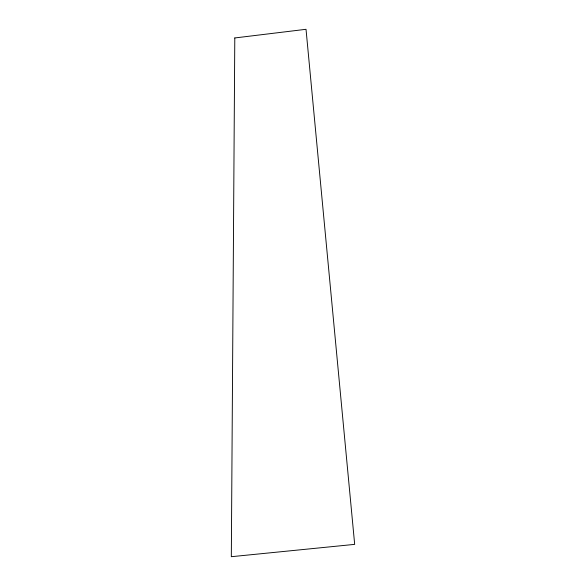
<?xml version="1.0" encoding="UTF-8"?>
<svg xmlns="http://www.w3.org/2000/svg" width="586" height="586" viewBox="0 0 586 586"><rect width="100%" height="100%" fill="white"/><g stroke="black" fill="none" stroke-linecap="round" stroke-linejoin="round"><path stroke-width="0.88" d="M234.796 37.958L231.324 556.7L354.677 544.372L306.024 29.3L234.796 37.958"/></g></svg>
